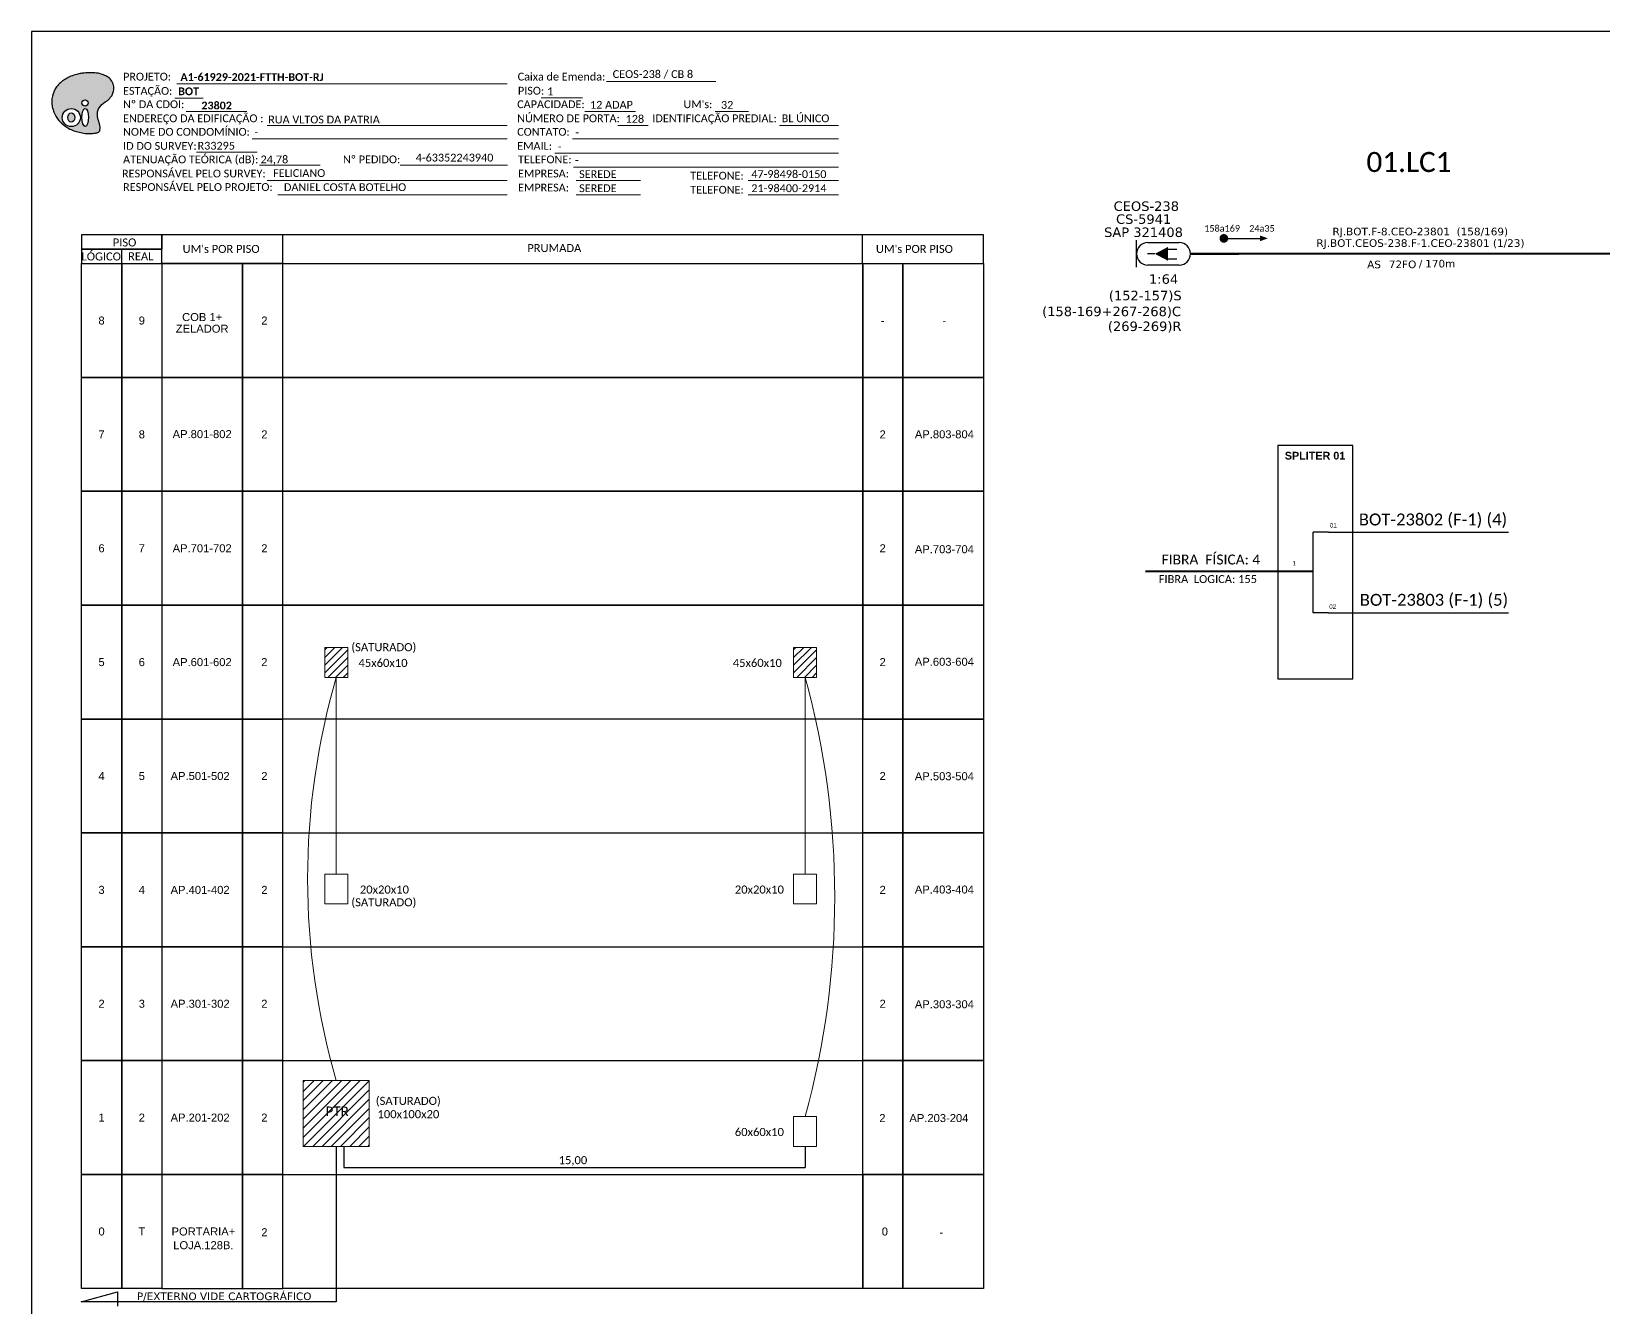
# Model space of a CAD drawing. Header units: millimetres. Extents: x 584467 to 586905, y 9719466 to 9720268.
# Drawn here: x 584467.4 to 584829, y 9719766.6 to 9720060.2 of the extents above; entities that cross this region are included whole.
import ezdxf
from ezdxf.enums import TextEntityAlignment as Align

# ---------------------------------------------------------------- set-up
doc = ezdxf.new("R2010")
doc.units = ezdxf.units.MM
doc.header["$LTSCALE"] = 0.5
for name, color, linetype in [('20.4-CEOS', 1, 'Continuous'), ('CAP a instalar', 1, 'Continuous'), ('SETA', 7, 'Continuous')]:
    doc.layers.add(name, color=color, linetype=linetype)
doc.layers.add('40.1-ETIQUETAS', color=1, linetype='Continuous', lineweight=20)
doc.styles.add('ARIAL', font='arial.ttf')
doc.styles.add('MtXpl_Calibri', font='calibri.ttf')
doc.styles.add('siredit', font='verdana.ttf')
doc.styles.get("Standard").update_dxf_attribs({"font": 'arial.ttf'})
doc.styles.add('WMF-Calibri0', font='calibri.ttf')
doc.styles.add('WMF-Calibri1', font='calibrib.ttf')
doc.linetypes.add('FENCELINE1', pattern='A,0.25,-0.1,[133,ltypeshp.shx,S=0.1,R=0,X=-0.1,Y=0],-0.1,1', length=1.45)

# ---------------------------------------------------------------- blocks, each defined once
blk = doc.blocks.new('ETIQUETA_RS5F')
at = {"layer": '40.1-ETIQUETAS', "color": 0, "style": 'siredit'}
blk.add_text('/', height=1.5, dxfattribs=at).set_placement((1.55, -1.95), align=Align.MIDDLE_RIGHT)
for tag, p in [('ETIQUETA_R_PRIMARIA', (1.18, 4.1)), ('ETIQUETA_R_SECUNDARIA', (1.18, 2.1)), ('F_ATIVAS/F_MORTAS', (1.11, -4.24))]:
    blk.add_attdef(tag, text='', height=1.5, dxfattribs=at).set_placement(p, align=Align.MIDDLE_CENTER)
for tag, p in [('TIPO_CABO', (-6.62, -2.12)), ('CAP_CABO', (0.37, -2.09))]:
    blk.add_attdef(tag, text='', height=1.5, dxfattribs=at).set_placement(p, align=Align.MIDDLE_RIGHT)
blk.add_attdef('METROS', text='', height=1.5, dxfattribs=at).set_placement((2.11, -1.95), align=Align.MIDDLE_LEFT)
for tag, p in [('FUSÃO_1', (0.82, -8.39)), ('FUSÃO_2', (0.82, -10.6)), ('FUSÃO_3', (0.82, -12.93)), ('FUSÃO_4', (0.82, -15.14)), ('FUSÃO_5', (0.82, -17.16))]:
    blk.add_attdef(tag, text='', height=1.5, dxfattribs=at).set_placement(p, align=Align.CENTER)
blk = doc.blocks.new('CEOS_RP_CT_DRT')
at = {"layer": '20.4-CEOS', "color": 0}
for p, q in [((-4.54, 1.19), (-1.19, 1.19)), ((-1.19, -1.19), (-4.54, -1.19))]:
    blk.add_line(p, q, dxfattribs=at)
for points in [[(-5.73, -1.43), (-5.73, 1.44)], [(-3.79, 0), (-4.59, 0)], [(-2.47, 0.48), (-1.45, 0.48)], [(-2.47, -0.52), (-1.45, -0.52)]]:
    blk.add_lwpolyline(points, dxfattribs=at)
blk.add_lwpolyline([(-3.79, 0, 0, 1.47, 0), (-2.41, 0, 1.47, 1.47, 0)], format="xyseb", dxfattribs=at)
for centre, start, end in [((-4.54, 0), 90, 270), ((-1.19, 0), 270, 90)]:
    blk.add_arc(centre, 1.19, start, end, dxfattribs=at)
at = {"layer": '20.4-CEOS', "color": 7, "style": 'siredit'}
for tag, p in [('Nº_DA_CEOS', (-2.86, 5.6)), ('LOCAL', (-2.86, 4.24)), ('SAP', (-2.86, 2.78)), ('RACIO_SPLITAGEM', (-2.86, -1.88)), ('FIBRAS_SPLITTER', (-2.86, -3.58)), ('RESERVA_FINAIS', (-2.86, -6.39)), ('FIBRAS_TOP_C', (-2.86, -5.08))]:
    blk.add_attdef(tag, text='', height=1.01, dxfattribs=at).set_placement(p, align=Align.TOP_CENTER)
blk = doc.blocks.new('OI')
h = blk.add_hatch(color=40)
edge = h.paths.add_edge_path()
edge.add_spline(control_points=[(4.35, -0.67), (3.92, -0.99), (3.26, -1.5), (2.81, -2.59), (2.9, -3.5), (3.06, -4.27), (3.31, -4.85), (3.37, -5.39), (3.4, -5.88), (3.2, -6.4), (2.54, -6.61), (1.65, -6.63), (0.55, -6.67), (-0.56, -6.42), (-1.61, -6.14), (-2.77, -5.61), (-3.92, -4.77), (-4.89, -3.7), (-5.34, -2.65), (-5.6, -1.94), (-5.85, -0.96), (-5.71, 0.47), (-5.1, 2.02), (-4.14, 3.02), (-3.3, 3.61), (-2.37, 4.16), (-1.36, 4.44), (-0.56, 4.7), (0.79, 4.85), (2.24, 4.97), (3.79, 4.57), (4.67, 4.21), (5.44, 3.65), (5.76, 2.99), (6.03, 2.21), (6.01, 1.46), (5.72, 0.64), (5.31, 0.08), (4.88, -0.38), (4.51, -0.55), (4.35, -0.67)], knot_values=[0, 0, 0, 0, 1.60434, 2.417191, 3.427595, 4.282808, 4.776746, 5.304182, 5.888771, 6.258406, 6.858137, 7.79129, 8.986195, 10.124242, 11.187857, 12.242908, 13.953784, 15.414161, 16.515391, 17.349188, 17.675853, 19.552021, 21.515531, 22.568638, 23.63245, 24.621084, 25.782718, 26.745347, 27.142653, 29.870543, 31.004649, 31.921532, 32.709589, 33.801391, 34.042471, 35.192333, 35.971461, 36.628871, 37.254359, 37.836911, 37.836911, 37.836911, 37.836911], degree=3, periodic=0)
h.paths.add_polyline_path([(1.13, -0.87, -1), (-0.04, -0.87, -1)], flags=16)
edge = h.paths.add_edge_path(flags=16)
edge.add_ellipse((0.56, -3.59), major_axis=(-0.02, 1.71), ratio=0.361305, start_angle=0, end_angle=360)
h.paths.add_polyline_path([(-0.36, -3.62, -1), (-3.8, -3.62, -1)], flags=16)
edge = h.paths.add_edge_path(flags=0)
edge.add_ellipse((-2.08, -3.62), major_axis=(0, 0.885), ratio=0.758294, start_angle=0, end_angle=360)
at = {"color": 40}
for centre, radius in [((-2.08, -3.62), 1.72), ((0.54, -0.87), 0.587)]:
    blk.add_circle(centre, radius, dxfattribs=at)
blk.add_ellipse((-2.08, -3.62), major_axis=(0, 0.885), ratio=0.758294, start_param=-3.141592653589792, end_param=3.141592653589792, dxfattribs=at)
blk.add_ellipse((0.56, -3.59), major_axis=(-0.02, 1.71), ratio=0.361305, dxfattribs=at)
at = {"color": 40, "start_tangent": (-0.800898, -0.598801), "end_tangent": (-0.800898, -0.598801)}
blk.add_spline([(4.35, -0.67), (3.2, -1.78), (2.9, -2.54), (2.92, -3.55), (3.12, -4.38), (3.28, -4.85), (3.37, -5.37), (3.35, -5.95), (3.2, -6.29), (2.66, -6.55), (1.73, -6.63), (0.54, -6.62), (-0.58, -6.41), (-1.6, -6.11), (-2.56, -5.67), (-3.95, -4.67), (-4.89, -3.56), (-5.37, -2.56), (-5.64, -1.78), (-5.72, -1.46), (-5.63, 0.42), (-4.84, 2.22), (-4.13, 2.99), (-3.27, 3.62), (-2.4, 4.09), (-1.3, 4.47), (-0.37, 4.72), (0.02, 4.77), (2.75, 4.8), (3.85, 4.53), (4.69, 4.16), (5.31, 3.68), (5.85, 2.73), (5.93, 2.5), (5.94, 1.35), (5.67, 0.62), (5.29, 0.08), (4.84, -0.36), (4.35, -0.67)], degree=3, dxfattribs=at)

msp = doc.modelspace()

# ---------------------------------------------------------------- hatches: boundary and pattern name
h = msp.add_hatch()
h.set_pattern_fill('ANSI31', color=6, scale=10)
h.set_pattern_definition([(45, (572347.3864, 9718135.4762), (-0.88388348, 0.88388348), [])])
h.paths.add_polyline_path([(584540.21, 9719918.47), (584534.91, 9719918.47), (584534.91, 9719911.57), (584540.21, 9719911.57)])
h = msp.add_hatch()
h.set_pattern_fill('ANSI31', color=1, scale=10)
h.set_pattern_definition([(45, (572455.2121, 9718135.4762), (-0.88388348, 0.88388348), [])])
h.paths.add_polyline_path([(584648.03, 9719918.47), (584642.74, 9719918.47), (584642.74, 9719911.57), (584648.03, 9719911.57)])
h = msp.add_hatch()
h.set_pattern_fill('ANSI31', color=6, scale=12, style=0)
h.set_pattern_definition([(45, (583796.3853, 9719341.5482), (-1.0606602, 1.0606602), [])])
h.paths.add_polyline_path([(584545.15, 9719818.81), (584529.97, 9719818.81), (584529.97, 9719803.67), (584545.15, 9719803.67)])
h.paths.add_polyline_path([(584534.69, 9719809.76), (584541.21, 9719809.76), (584541.21, 9719813.71), (584534.69, 9719813.71)], flags=9)

# ---------------------------------------------------------------- linework, layer by layer
at = {"color": 7, "linetype": 'Continuous'}
for p, q in [((584765.76, 9719944.97), (584762.24, 9719944.97)), ((584765.76, 9719926.42), (584762.24, 9719926.42))]:
    msp.add_line(p, q, dxfattribs=at)
at = {"color": 10, "linetype": 'Continuous'}
for p, q in [((584765.76, 9719944.98), (584807.13, 9719944.97)), ((584765.76, 9719926.43), (584807.13, 9719926.42))]:
    msp.add_line(p, q, dxfattribs=at)
at = {"color": 1, "linetype": 'Continuous', "lineweight": 60}
msp.add_line((584762.24, 9719936.02), (584723.63, 9719935.91), dxfattribs=at)
at = {"color": 0}
for p, q in [((584658.62, 9719823.4), (584667.88, 9719823.4)), ((584658.62, 9719797.2), (584658.62, 9719823.4)), ((584667.88, 9719823.4), (584686.39, 9719823.4)), ((584667.88, 9719797.2), (584667.88, 9719823.4)), ((584667.88, 9719823.4), (584667.88, 9719797.2)), ((584686.39, 9719823.4), (584686.39, 9719797.2)), ((584667.88, 9719797.2), (584658.62, 9719797.2)), ((584686.39, 9719797.2), (584667.88, 9719797.2))]:
    msp.add_line(p, q, dxfattribs=at)
for points in [[(584467.45, 9719466.16), (585306.01, 9719466.16), (585306.01, 9720060.16), (584467.45, 9720060.16), (584467.45, 9719466.16)], [(584488.2, 9720006.76), (584488.2, 9720010.05)], [(584497.46, 9720006.76), (584686.39, 9720006.76), (584686.39, 9720013.34), (584497.46, 9720013.34), (584497.46, 9720013.34), (584497.46, 9720010.05)], [(584658.61, 9720006.76), (584658.61, 9720013.34)], [(584525.23, 9719875.79), (584658.62, 9719875.79)], [(584525.23, 9719849.59), (584658.62, 9719849.59)], [(584525.23, 9719823.4), (584658.62, 9719823.4)]]:
    msp.add_lwpolyline(points)
at = {"color": 7, "lineweight": 0}
for points in [[(584500.92, 9720048.12), (584576.89, 9720048.12)], [(584599.73, 9720048.61), (584624.86, 9720048.61)], [(584500.4, 9720044.84), (584506.95, 9720044.84)], [(584584.69, 9720044.89), (584594.17, 9720044.89)], [(584503.06, 9720041.77), (584517.01, 9720041.77)], [(584594.74, 9720041.77), (584606.35, 9720041.77)], [(584624.68, 9720041.77), (584632.34, 9720041.77)], [(584518.22, 9720035.42), (584576.89, 9720035.42)], [(584521.63, 9720038.54), (584576.89, 9720038.54)], [(584591.85, 9720035.42), (584653.08, 9720035.42)], [(584602.32, 9720038.54), (584609.27, 9720038.54)], [(584639.49, 9720038.54), (584653.05, 9720038.54)], [(584505.38, 9720032.36), (584519.33, 9720032.36)], [(584587.81, 9720032.19), (584653.08, 9720032.19)], [(584519.92, 9720029.39), (584533.86, 9720029.39)], [(584552.25, 9720029.4), (584576.75, 9720029.4)], [(584552.75, 9720029.4), (584576.9, 9720029.4)], [(584592.1, 9720028.95), (584653.08, 9720028.95)], [(584521.63, 9720025.84), (584576.89, 9720025.84)], [(584592.71, 9720025.84), (584607.51, 9720025.84)], [(584632.31, 9720025.84), (584653.08, 9720025.84)], [(584524.12, 9720022.6), (584576.89, 9720022.6)], [(584592.71, 9720022.6), (584607.51, 9720022.6)], [(584632.31, 9720022.6), (584653.08, 9720022.6)]]:
    msp.add_lwpolyline(points, dxfattribs=at)
at = {"color": 0, "const_width": 1}
msp.add_lwpolyline([(584741.19, 9720012.55, 1), (584742.19, 9720012.55, 1)], format="xyb", close=True, dxfattribs=at)
for points in [[(584478.94, 9720010.05), (584497.46, 9720010.05), (584497.46, 9720013.34), (584478.94, 9720013.34)], [(584478.94, 9720006.76), (584497.46, 9720006.76), (584497.46, 9720010.05), (584478.94, 9720010.05)]]:
    msp.add_lwpolyline(points, close=True)
at = {"color": 0}
msp.add_lwpolyline([(584525.23, 9720006.76), (584525.23, 9720013.34)], dxfattribs=at)
for points in [[(584478.94, 9720006.76), (584488.2, 9720006.76), (584488.2, 9719980.57), (584478.94, 9719980.57)], [(584488.2, 9720006.76), (584497.46, 9720006.76), (584497.46, 9719980.57), (584488.2, 9719980.57)], [(584515.97, 9720006.76), (584497.46, 9720006.76), (584497.46, 9719980.57), (584515.97, 9719980.57)], [(584525.23, 9720006.76), (584515.97, 9720006.76), (584515.97, 9719980.57), (584525.23, 9719980.57)], [(584525.23, 9720006.76), (584658.62, 9720006.76), (584658.62, 9719980.57), (584525.23, 9719980.57)], [(584658.62, 9720006.76), (584667.88, 9720006.76), (584667.88, 9719980.57), (584658.62, 9719980.57)], [(584667.88, 9720006.76), (584686.39, 9720006.76), (584686.39, 9719980.57), (584667.88, 9719980.57)], [(584478.94, 9719980.57), (584488.2, 9719980.57), (584488.2, 9719954.37), (584478.94, 9719954.37)], [(584488.2, 9719980.57), (584497.46, 9719980.57), (584497.46, 9719954.37), (584488.2, 9719954.37)], [(584515.97, 9719980.57), (584497.46, 9719980.57), (584497.46, 9719954.37), (584515.97, 9719954.37)], [(584525.23, 9719980.57), (584515.97, 9719980.57), (584515.97, 9719954.37), (584525.23, 9719954.37)], [(584525.23, 9719980.57), (584658.62, 9719980.57), (584658.62, 9719954.37), (584525.23, 9719954.37)], [(584658.62, 9719980.57), (584667.88, 9719980.57), (584667.88, 9719954.37), (584658.62, 9719954.37)], [(584667.88, 9719980.57), (584686.39, 9719980.57), (584686.39, 9719954.37), (584667.88, 9719954.37)], [(584478.94, 9719954.37), (584488.2, 9719954.37), (584488.2, 9719928.18), (584478.94, 9719928.18)], [(584488.2, 9719954.37), (584497.46, 9719954.37), (584497.46, 9719928.18), (584488.2, 9719928.18)], [(584515.97, 9719954.37), (584497.46, 9719954.37), (584497.46, 9719928.18), (584515.97, 9719928.18)], [(584525.23, 9719954.37), (584515.97, 9719954.37), (584515.97, 9719928.18), (584525.23, 9719928.18)], [(584525.23, 9719954.37), (584658.62, 9719954.37), (584658.62, 9719928.18), (584525.23, 9719928.18)], [(584658.62, 9719954.37), (584667.88, 9719954.37), (584667.88, 9719928.18), (584658.62, 9719928.18)], [(584667.88, 9719954.37), (584686.39, 9719954.37), (584686.39, 9719928.18), (584667.88, 9719928.18)], [(584478.94, 9719928.18), (584488.2, 9719928.18), (584488.2, 9719901.98), (584478.94, 9719901.98)], [(584488.2, 9719928.18), (584497.46, 9719928.18), (584497.46, 9719901.98), (584488.2, 9719901.98)], [(584515.97, 9719928.18), (584497.46, 9719928.18), (584497.46, 9719901.98), (584515.97, 9719901.98)], [(584525.23, 9719928.18), (584515.97, 9719928.18), (584515.97, 9719901.98), (584525.23, 9719901.98)], [(584525.23, 9719928.18), (584658.62, 9719928.18), (584658.62, 9719901.98), (584525.23, 9719901.98)], [(584658.62, 9719928.18), (584667.88, 9719928.18), (584667.88, 9719901.98), (584658.62, 9719901.98)], [(584667.88, 9719928.18), (584686.39, 9719928.18), (584686.39, 9719901.98), (584667.88, 9719901.98)], [(584478.94, 9719901.98), (584488.2, 9719901.98), (584488.2, 9719875.79), (584478.94, 9719875.79)], [(584488.2, 9719901.98), (584497.46, 9719901.98), (584497.46, 9719875.79), (584488.2, 9719875.79)], [(584515.97, 9719901.98), (584497.46, 9719901.98), (584497.46, 9719875.79), (584515.97, 9719875.79)], [(584525.23, 9719901.98), (584515.97, 9719901.98), (584515.97, 9719875.79), (584525.23, 9719875.79)], [(584658.62, 9719901.98), (584667.88, 9719901.98), (584667.88, 9719875.79), (584658.62, 9719875.79)], [(584667.88, 9719901.98), (584686.39, 9719901.98), (584686.39, 9719875.79), (584667.88, 9719875.79)], [(584478.94, 9719875.79), (584488.2, 9719875.79), (584488.2, 9719849.59), (584478.94, 9719849.59)], [(584488.2, 9719875.79), (584497.46, 9719875.79), (584497.46, 9719849.59), (584488.2, 9719849.59)], [(584515.97, 9719875.79), (584497.46, 9719875.79), (584497.46, 9719849.59), (584515.97, 9719849.59)], [(584525.23, 9719875.79), (584515.97, 9719875.79), (584515.97, 9719849.59), (584525.23, 9719849.59)], [(584658.62, 9719875.79), (584667.88, 9719875.79), (584667.88, 9719849.59), (584658.62, 9719849.59)], [(584667.88, 9719875.79), (584686.39, 9719875.79), (584686.39, 9719849.59), (584667.88, 9719849.59)], [(584478.94, 9719849.59), (584488.2, 9719849.59), (584488.2, 9719823.4), (584478.94, 9719823.4)], [(584488.2, 9719849.59), (584497.46, 9719849.59), (584497.46, 9719823.4), (584488.2, 9719823.4)], [(584515.97, 9719849.59), (584497.46, 9719849.59), (584497.46, 9719823.4), (584515.97, 9719823.4)], [(584525.23, 9719849.59), (584515.97, 9719849.59), (584515.97, 9719823.4), (584525.23, 9719823.4)], [(584658.62, 9719849.59), (584667.88, 9719849.59), (584667.88, 9719823.4), (584658.62, 9719823.4)], [(584667.88, 9719849.59), (584686.39, 9719849.59), (584686.39, 9719823.4), (584667.88, 9719823.4)], [(584478.94, 9719823.4), (584488.2, 9719823.4), (584488.2, 9719797.2), (584478.94, 9719797.2)], [(584488.2, 9719823.4), (584497.46, 9719823.4), (584497.46, 9719797.2), (584488.2, 9719797.2)], [(584515.97, 9719823.4), (584497.46, 9719823.4), (584497.46, 9719797.2), (584515.97, 9719797.2)], [(584525.23, 9719823.4), (584515.97, 9719823.4), (584515.97, 9719797.2), (584525.23, 9719797.2)], [(584478.94, 9719797.2), (584488.2, 9719797.2), (584488.2, 9719771.01), (584478.94, 9719771.01)], [(584488.2, 9719797.2), (584497.46, 9719797.2), (584497.46, 9719771.01), (584488.2, 9719771.01)], [(584515.97, 9719797.2), (584497.46, 9719797.2), (584497.46, 9719771.01), (584515.97, 9719771.01)], [(584525.23, 9719797.2), (584515.97, 9719797.2), (584515.97, 9719771.01), (584525.23, 9719771.01)], [(584525.23, 9719797.2), (584658.62, 9719797.2), (584658.62, 9719771.01), (584525.23, 9719771.01)], [(584658.62, 9719797.2), (584667.88, 9719797.2), (584667.88, 9719771.01), (584658.62, 9719771.01)], [(584667.88, 9719797.2), (584686.39, 9719797.2), (584686.39, 9719771.01), (584667.88, 9719771.01)]]:
    msp.add_lwpolyline(points, close=True, dxfattribs=at)
at = {"color": 7}
msp.add_lwpolyline([(584754.09, 9719911.24), (584771.37, 9719911.24), (584771.37, 9719964.89), (584754.09, 9719964.89)], close=True, dxfattribs=at)
at = {"color": 7, "linetype": 'Continuous'}
msp.add_lwpolyline([(584762.24, 9719926.42), (584762.24, 9719944.97)], dxfattribs=at)
at = {"color": 6, "lineweight": 0}
for points in [[(584534.91, 9719918.47), (584540.21, 9719918.47), (584540.21, 9719911.57), (584534.91, 9719911.57)], [(584534.91, 9719866.33), (584540.21, 9719866.33), (584540.21, 9719859.44), (584534.91, 9719859.44)], [(584529.97, 9719818.84), (584545.15, 9719818.84), (584545.15, 9719803.67), (584529.97, 9719803.67)]]:
    msp.add_lwpolyline(points, close=True, dxfattribs=at)
at = {"color": 1, "lineweight": 0}
msp.add_lwpolyline([(584642.74, 9719918.47), (584648.03, 9719918.47), (584648.03, 9719911.57), (584642.74, 9719911.57)], close=True, dxfattribs=at)
at = {"color": 3, "lineweight": 0, "ltscale": 2}
for points in [[(584537.56, 9719911.57), (584537.56, 9719866.33)], [(584645.38, 9719911.57), (584645.38, 9719866.33)]]:
    msp.add_lwpolyline(points, dxfattribs=at)
at = {"color": 0, "lineweight": 0}
for points in [[(584642.74, 9719866.33), (584648.03, 9719866.33), (584648.03, 9719859.44), (584642.74, 9719859.44)], [(584642.74, 9719810.57), (584648.03, 9719810.57), (584648.03, 9719803.67), (584642.74, 9719803.67)]]:
    msp.add_lwpolyline(points, close=True, dxfattribs=at)
at = {"color": 1}
msp.add_lwpolyline([(584537.56, 9719803.67), (584537.56, 9719767.93), (584478.87, 9719767.93), (584487.25, 9719770.22), (584487.25, 9719766.92)], dxfattribs=at)
at = {"color": 3}
for points in [[(584539.31, 9719803.67), (584539.31, 9719798.8), (584645.38, 9719798.8)], [(584645.38, 9719803.67), (584645.38, 9719798.8)]]:
    msp.add_lwpolyline(points, dxfattribs=at)
at = {"color": 3, "lineweight": 0, "ltscale": 2}
for centre, radius, start, end in [((584696.99, 9719865.21), 166.03, 163.7844, 196.2156), ((584461.72, 9719861.07), 190.48, 344.6247, 15.3753)]:
    msp.add_arc(centre, radius, start, end, dxfattribs=at)
at = {"layer": 'CAP a instalar', "color": 0, "linetype": 'FENCELINE1', "ltscale": 7, "const_width": 0.467}
msp.add_lwpolyline([(584734.02, 9720009), (584837.41, 9720009.05)], dxfattribs=at)
at = {"layer": 'SETA', "color": 0}
msp.add_lwpolyline([(584742.07, 9720012.55), (584750.67, 9720012.55)], dxfattribs=at)
msp.add_solid([(584749.98, 9720013.23), (584751.81, 9720012.56), (584749.98, 9720011.9)], dxfattribs=at)

# ---------------------------------------------------------------- block references
at = {"color": 7, "xscale": 1.213923925163967, "yscale": 1.213923925163967, "zscale": 1.213923925163967, "rotation": 0.1532896023949059}
msp.add_blockref('OI', (584479.12, 9720044.75), dxfattribs=at)
at = {"layer": '20.4-CEOS', "color": 0}
ref = msp.add_blockref('CEOS_RP_CT_DRT', (584734.02, 9720009), dxfattribs=dict(at, xscale=2.161665797233581, yscale=2.161665797233581, zscale=2.161665797233581))
ref.add_attrib('Nº_DA_CEOS', 'CEOS-238', dxfattribs={"color": 7, "height": 2.183, "style": 'siredit'}).set_placement((584723.86, 9720021.06), align=Align.TOP_CENTER)
ref.add_attrib('LOCAL', 'CS-5941', dxfattribs={"color": 7, "height": 2.183, "style": 'siredit'}).set_placement((584723.24, 9720018.08), align=Align.TOP_CENTER)
ref.add_attrib('SAP', 'SAP 321408', dxfattribs={"color": 7, "height": 2.183, "style": 'siredit'}).set_placement((584723.21, 9720015.06), align=Align.TOP_CENTER)
ref.add_attrib('RACIO_SPLITAGEM', '1:64', dxfattribs={"color": 7, "height": 2.183, "style": 'siredit'}).set_placement((584727.83, 9720004.29), align=Align.TOP_CENTER)
ref.add_attrib('FIBRAS_SPLITTER', '(152-157)S', dxfattribs={"color": 7, "height": 2.183, "style": 'siredit'}).set_placement((584723.61, 9720000.5), align=Align.TOP_CENTER)
ref.add_attrib('FIBRAS_TOP_C', '(158-169+267-268)C', dxfattribs={"color": 7, "height": 2.1826, "style": 'siredit'}).set_placement((584715.87, 9719996.85), align=Align.TOP_CENTER)
ref.add_attrib('RESERVA_FINAIS', '(269-269)R', dxfattribs={"color": 7, "height": 2.183, "style": 'siredit'}).set_placement((584723.48, 9719993.43), align=Align.TOP_CENTER)
at = {"layer": '40.1-ETIQUETAS', "color": 0}
ref = msp.add_blockref('ETIQUETA_RS5F', (584785.52, 9720009.02), dxfattribs=dict(at, xscale=1.16639998499977, yscale=1.16639998499977, zscale=1.16639998499977))
ref.add_attrib('ETIQUETA_R_PRIMARIA', 'RJ.BOT.F-8.CEO-23801  (158/169)', dxfattribs={"color": 0, "height": 1.7496, "style": 'siredit'}).set_placement((584786.86, 9720014.13), align=Align.MIDDLE_CENTER)
ref.add_attrib('ETIQUETA_R_SECUNDARIA', 'RJ.BOT.CEOS-238.F-1.CEO-23801 (1/23)', dxfattribs={"color": 0, "height": 1.7496, "style": 'siredit'}).set_placement((584786.9, 9720011.48), align=Align.MIDDLE_CENTER)
ref.add_attrib('TIPO_CABO', 'AS', dxfattribs={"color": 0, "height": 1.75, "style": 'siredit'}).set_placement((584777.81, 9720006.56), align=Align.MIDDLE_RIGHT)
ref.add_attrib('CAP_CABO', '72FO', dxfattribs={"color": 0, "height": 1.75, "style": 'siredit'}).set_placement((584785.95, 9720006.58), align=Align.MIDDLE_RIGHT)
ref.add_attrib('METROS', '170m', dxfattribs={"color": 0, "height": 1.75, "style": 'siredit'}).set_placement((584787.99, 9720006.74), align=Align.MIDDLE_LEFT)

# ---------------------------------------------------------------- texts
at = {"color": 7, "lineweight": 0, "style": 'WMF-Calibri0'}
for s, height, p in [('PROJETO:', 1.793, (584488.52, 9720048.87)), ('Caixa de Emenda:', 1.7927, (584579.27, 9720048.87)), ('ESTAÇÃO:', 1.793, (584488.52, 9720045.59)), ('PISO:', 1.793, (584579.34, 9720045.63)), ('Nº DA CDOI:', 1.7927, (584488.52, 9720042.52)), ('CAPACIDADE:', 1.7927, (584579.16, 9720042.52)), ("UM's:", 1.793, (584617.41, 9720042.52)), ('ENDEREÇO DA EDIFICAÇÃO :', 1.7927, (584488.52, 9720039.28)), ('NÚMERO DE PORTA:', 1.7927, (584579.16, 9720039.28)), ('IDENTIFICAÇÃO PREDIAL:', 1.7927, (584610.25, 9720039.28)), ('BL ÚNICO', 1.793, (584639.99, 9720039.28)), ('NOME DO CONDOMÍNIO:', 1.7927, (584488.52, 9720036.17)), ('-', 1.79, (584518.73, 9720036.17)), ('CONTATO:', 1.793, (584579.16, 9720036.17)), ('ATENUAÇÃO TEÓRICA (dB):', 1.7927, (584488.52, 9720029.82)), ('ID DO SURVEY:', 1.7927, (584488.52, 9720032.93)), ('24,78 ', 1.793, (584520.14, 9720029.82)), ('Nº PEDIDO:', 1.793, (584539.1, 9720029.83)), ('EMAIL:', 1.793, (584579.16, 9720032.93)), ('TELEFONE:', 1.793, (584579.35, 9720029.82)), ('RESPONSÁVEL PELO SURVEY:', 1.7927, (584488.28, 9720026.58)), ('EMPRESA:', 1.793, (584579.35, 9720026.58)), ('RESPONSÁVEL PELO PROJETO:', 1.7927, (584488.52, 9720023.47)), ('EMPRESA:', 1.793, (584579.35, 9720023.35)), ('TELEFONE:', 1.793, (584618.95, 9720026.08)), ('TELEFONE:', 1.793, (584618.95, 9720022.84))]:
    msp.add_text(s, height=height, dxfattribs=at).set_placement(p)
at = {"color": 7, "linetype": 'Continuous'}
for s, height, style, p in [('A1-61929-2021-FTTH-BOT-RJ', 1.7927, 'WMF-Calibri1', (584501.71, 9720048.77)), ('CEOS-238 / CB 8', 1.7927, 'WMF-Calibri0', (584601.13, 9720049.45)), ('BOT', 1.793, 'WMF-Calibri1', (584501.2, 9720045.49)), ('1', 1.79, 'WMF-Calibri0', (584586.04, 9720045.48)), ('12 ADAP', 1.793, 'WMF-Calibri0', (584595.91, 9720042.39)), ('32', 1.793, 'WMF-Calibri0', (584626.03, 9720042.37)), ('RUA VLTOS DA PATRIA ', 1.7927, 'WMF-Calibri0', (584521.9, 9720039)), ('128', 1.793, 'WMF-Calibri0', (584604.1, 9720039.14)), ('-', 1.79, 'WMF-Calibri0', (584592.54, 9720036.05)), ('R33295', 1.793, 'WMF-Calibri0', (584505.65, 9720032.97)), ('-', 1.79, 'WMF-Calibri0', (584588.52, 9720032.79)), ('FELICIANO', 1.793, 'WMF-Calibri0', (584523.03, 9720026.68)), ('-', 1.79, 'WMF-Calibri0', (584592.46, 9720029.66)), ('SEREDE', 1.793, 'WMF-Calibri0', (584593.41, 9720026.44)), ('47-98498-0150', 1.7927, 'WMF-Calibri0', (584633.01, 9720026.44)), ('DANIEL COSTA BOTELHO', 1.7927, 'WMF-Calibri0', (584525.52, 9720023.44)), ('SEREDE', 1.793, 'WMF-Calibri0', (584593.41, 9720023.2)), ('21-98400-2914', 1.7927, 'WMF-Calibri0', (584633.01, 9720023.2))]:
    msp.add_text(s, height=height, dxfattribs=dict(at, style=style)).set_placement(p)
at = {"color": 7, "linetype": 'Continuous', "style": 'WMF-Calibri1'}
msp.add_text('23802', height=1.793, dxfattribs=at).set_placement((584510.04, 9720042.23), align=Align.CENTER)
at = {"color": 7, "style": 'WMF-Calibri0'}
for s, height, p in [('4-63352243940', 1.7927, (584555.83, 9720030.24)), ('PTR', 2.224, (584535.07, 9719810.63))]:
    msp.add_text(s, height=height, dxfattribs=at).set_placement(p)
at = {"style": 'WMF-Calibri0'}
for s, p in [('  LÓGICO', (584477.67, 9720007.48)), ('     PISO', (584482.91, 9720010.7)), ("UM's POR PISO", (584502.22, 9720009.21)), ('PRUMADA', (584581.49, 9720009.41)), ("UM's POR PISO", (584661.67, 9720009.21)), ('    REAL', (584487.08, 9720007.52))]:
    msp.add_text(s, height=1.84, dxfattribs=at).set_placement(p)
at = {"color": 0, "style": 'ARIAL'}
for s, p in [('COB 1+', (584506.71, 9719994.46)), ('8', (584483.57, 9719993.66)), ('9', (584492.83, 9719993.66)), ('ZELADOR', (584506.71, 9719991.78)), ('2', (584521.02, 9719993.66)), ('-', (584663.22, 9719993.66)), ('-', (584677.41, 9719993.69)), ('7', (584483.57, 9719967.47)), ('8', (584492.83, 9719967.47)), ('AP.801-802', (584506.71, 9719967.53)), ('2', (584521.02, 9719967.47)), ('2', (584663.22, 9719967.47)), ('AP.803-804', (584677.41, 9719967.49)), ('6', (584483.57, 9719941.27)), ('7', (584492.83, 9719941.27)), ('AP.701-702', (584506.71, 9719941.27)), ('2', (584521.02, 9719941.27)), ('2', (584663.22, 9719941.27)), ('AP.703-704', (584677.41, 9719941.05)), ('5', (584483.57, 9719915.08)), ('6', (584492.83, 9719915.08)), ('AP.601-602', (584506.71, 9719915.08)), ('2', (584521.02, 9719915.08)), ('2', (584663.22, 9719915.08)), ('AP.603-604', (584677.41, 9719915.16)), ('4', (584483.57, 9719888.88)), ('5', (584492.83, 9719888.88)), ('AP.501-502', (584506.24, 9719888.88)), ('2', (584521.02, 9719888.88)), ('2', (584663.22, 9719888.88)), ('AP.503-504', (584677.41, 9719888.83)), ('3', (584483.57, 9719862.69)), ('4', (584492.83, 9719862.69)), ('AP.401-402', (584506.24, 9719862.69)), ('2', (584521.02, 9719862.69)), ('2', (584663.22, 9719862.69)), ('AP.403-404', (584677.41, 9719862.77)), ('2', (584483.57, 9719836.49)), ('3', (584492.83, 9719836.49)), ('AP.301-302', (584506.24, 9719836.49)), ('2', (584521.02, 9719836.49)), ('2', (584663.22, 9719836.49)), ('AP.303-304', (584677.41, 9719836.37)), ('1', (584483.57, 9719810.3)), ('2', (584492.83, 9719810.3)), ('AP.201-202', (584506.24, 9719810.3)), ('2', (584521.02, 9719810.3)), ('2', (584663.16, 9719810.19)), ('AP.203-204', (584676.15, 9719810.19)), ('0', (584483.57, 9719784.1)), ('T', (584492.83, 9719784.1)), ('PORTARIA+', (584506.99, 9719784.1)), ('2', (584521.02, 9719783.93)), ('0', (584663.72, 9719784.1)), ('-', (584676.71, 9719783.9)), ('LOJA.128B.', (584506.99, 9719780.95))]:
    msp.add_text(s, height=1.84, dxfattribs=at).set_placement(p, align=Align.MIDDLE_CENTER)
at = {"color": 1, "lineweight": 0, "style": 'MtXpl_Calibri'}
msp.add_text('BOT-23802 (F-1) (4)', height=2.7432, dxfattribs=at).set_placement((584772.74, 9719946.52))
at = {"color": 6, "style": 'WMF-Calibri0'}
for p in [(584541.02, 9719917.59), (584541.02, 9719858.9), (584546.64, 9719813.22)]:
    msp.add_text('(SATURADO)', height=1.854, dxfattribs=at).set_placement(p)
at = {"color": 0, "style": 'WMF-Calibri0'}
for s, p in [('45x60x10', (584542.66, 9719913.97)), ('45x60x10', (584628.74, 9719913.97)), ('20x20x10', (584542.98, 9719861.83)), ('20x20x10', (584629.22, 9719861.83)), ('100x100x20', (584547.03, 9719810.16)), ('60x60x10', (584629.22, 9719806.06)), ('15,00', (584588.69, 9719799.58))]:
    msp.add_text(s, height=1.854, dxfattribs=at).set_placement(p)
at = {"color": 3, "insert": (584784.27, 9720030.1), "char_height": 4.6037, "width": 230.4002, "attachment_point": 5}
msp.add_mtext('\\fCalibri|b0|i0|c0|p34;01.LC1', dxfattribs=at)
at = {"color": 0, "char_height": 1.5, "width": 25.3588, "attachment_point": 5}
for s, insert in [('\\C7;\\fCalibri|b0|i0|c0|p34;158a169', (584741.29, 9720014.85)), ('\\C7;\\fCalibri|b0|i0|c0|p34;24a35', (584750.45, 9720014.85))]:
    msp.add_mtext(s, dxfattribs=dict(at, insert=insert))
at = {"attachment_point": 5}
for s, insert, char_height, width in [('{\\fArial|b1|i0|c0|p34;\\C10;SPLITER 01}', (584762.66, 9719962.56), 1.7753, 17.28), ('\\C7;\\fArial|b0|i0;\\H0.578704x;01 ', (584766.87, 9719946.54), 1.7753, 3.456), ('\\C7;\\fCalibri|b0|i0|c0|p34;FIBRA  FÍSICA: 4', (584738.7, 9719938.67), 2.2859, 34.56), ('\\C7;\\fArial|b0|i0|;\\H1.0273588255048;1', (584757.88, 9719937.83), 1.7753, 1.7584), ('\\C7;\\fCalibri|b0|i0|c0|p34;FIBRA  LOGICA: 155', (584738.01, 9719934.17), 1.8289, 34.56), ('\\C7;\\fCalibri|b0|i0|c0|p34;BOT-23803 (F-1) (5)', (584790.02, 9719929.11), 2.7432, 80.6352), ('\\C7;\\fArial|b0|i0;\\H0.578704x;02 ', (584766.72, 9719927.84), 1.7753, 3.7582)]:
    msp.add_mtext(s, dxfattribs=dict(at, insert=insert, char_height=char_height, width=width))
at = {"layer": '40.1-ETIQUETAS', "color": 0, "style": 'siredit'}
msp.add_text('P/EXTERNO VIDE CARTOGRÁFICO', height=1.7496, dxfattribs=at).set_placement((584511.77, 9719769.19), align=Align.MIDDLE_CENTER)

doc.saveas('drawing.dxf')
